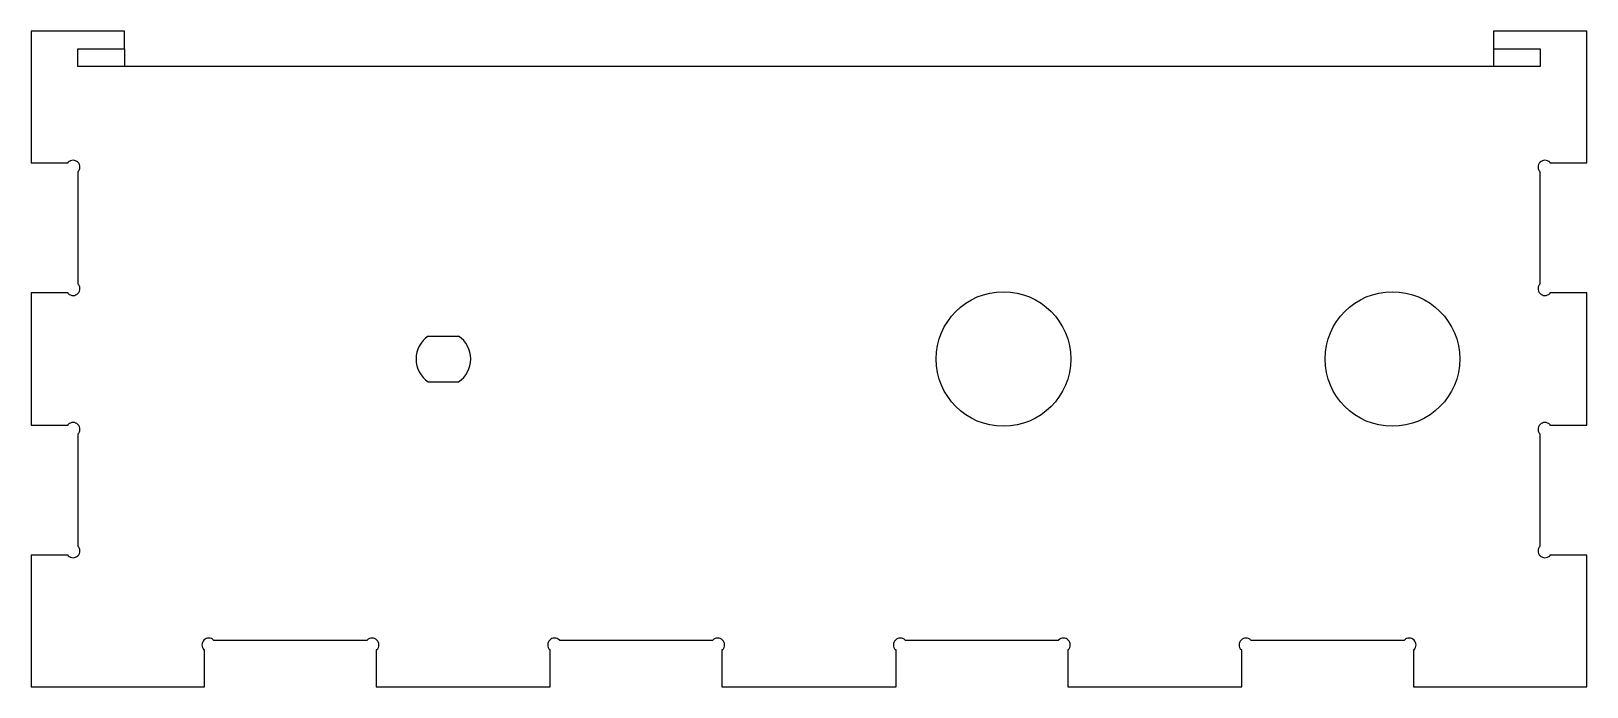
# Model space of a CAD drawing. Extents: x -68 to 68, y -29 to 29.
import ezdxf

# ---------------------------------------------------------------- set-up
doc = ezdxf.new("R2010")
doc.units = 0
doc.layers.add('MODELSKETCH_VISIBLE', color=7, linetype='CONTINUOUS')

msp = doc.modelspace()

# ---------------------------------------------------------------- linework, layer by layer
at = {"layer": 'MODELSKETCH_VISIBLE'}
for p, q in [((-68.2, 28.75), (-68.2, 17.2)), ((-60, 28.75), (-68.2, 28.75)), ((-60, 27.2), (-60, 28.75)), ((68.2, 28.75), (60, 28.75)), ((60, 28.75), (60, 27.2)), ((68.2, 17.2), (68.2, 28.75)), ((-64.1, 25.65), (-64.1, 27.2)), ((-64.1, 27.2), (-60, 27.2)), ((-60, 27.2), (-60, 25.65)), ((60, 27.2), (60, 25.65)), ((60, 27.2), (64.1, 27.2)), ((64.1, 27.2), (64.1, 25.65)), ((64.1, 25.65), (-64.1, 25.65)), ((-68.2, 17.2), (-64.95, 17.2)), ((-64.95, 17.2), (-64.95, 17.25)), ((-64.1, 16.4), (-64.1, 6.6)), ((64.1, 6.6), (64.1, 16.4)), ((64.95, 17.25), (64.95, 17.2)), ((64.95, 17.2), (68.2, 17.2)), ((-64.95, 5.8), (-68.2, 5.8)), ((-68.2, 5.8), (-68.2, -5.8)), ((-64.95, 5.75), (-64.95, 5.8)), ((64.95, 5.8), (64.95, 5.75)), ((68.2, 5.8), (64.95, 5.8)), ((68.2, -5.8), (68.2, 5.8)), ((-33.38, 2), (-30.72, 2)), ((-33.38, -2), (-30.72, -2)), ((-68.2, -5.8), (-64.95, -5.8)), ((-64.95, -5.8), (-64.95, -5.75)), ((-64.1, -6.6), (-64.1, -16.4)), ((64.1, -16.4), (64.1, -6.6)), ((64.95, -5.75), (64.95, -5.8)), ((64.95, -5.8), (68.2, -5.8)), ((-68.2, -17.2), (-68.2, -28.75)), ((-64.95, -17.2), (-68.2, -17.2)), ((-64.95, -17.25), (-64.95, -17.2)), ((68.2, -17.2), (64.95, -17.2)), ((64.95, -17.2), (64.95, -17.25)), ((68.2, -28.75), (68.2, -17.2)), ((-52.99, -25.5), (-53.04, -25.5)), ((-52.99, -28.75), (-52.99, -25.5)), ((-52.2, -24.65), (-38.74, -24.65)), ((-37.89, -25.5), (-37.94, -25.5)), ((-37.94, -25.5), (-37.94, -28.75)), ((-22.68, -25.5), (-22.73, -25.5)), ((-22.68, -28.75), (-22.68, -25.5)), ((-21.88, -24.65), (-8.43, -24.65)), ((-7.58, -25.5), (-7.63, -25.5)), ((-7.63, -25.5), (-7.63, -28.75)), ((7.63, -25.5), (7.58, -25.5)), ((7.63, -28.75), (7.63, -25.5)), ((8.43, -24.65), (21.88, -24.65)), ((22.73, -25.5), (22.68, -25.5)), ((22.68, -25.5), (22.68, -28.75)), ((37.94, -25.5), (37.89, -25.5)), ((37.94, -28.75), (37.94, -25.5)), ((38.74, -24.65), (52.2, -24.65)), ((53.04, -25.5), (52.99, -25.5)), ((52.99, -25.5), (52.99, -28.75)), ((-68.2, -28.75), (-52.99, -28.75)), ((-37.94, -28.75), (-22.68, -28.75)), ((-7.63, -28.75), (7.63, -28.75)), ((22.68, -28.75), (37.94, -28.75)), ((52.99, -28.75), (68.2, -28.75))]:
    msp.add_line(p, q, dxfattribs=at)
for centre in [(17.05, 0), (51.15, 0)]:
    msp.add_circle(centre, 5.9, dxfattribs=at)
for centre, radius, start, end in [((-64.52, 16.83), 0.6, 315, 135), ((64.52, 16.83), 0.6, 45, 225), ((-64.52, 6.17), 0.6, 225, 45), ((64.52, 6.17), 0.6, 135, 315), ((-32.05, 0), 2.4, 123.5573, 236.4427), ((-32.05, 0), 2.4, 303.5573, 56.4427), ((-64.52, -6.17), 0.6, 315, 135), ((64.52, -6.17), 0.6, 45, 225), ((-64.52, -16.83), 0.6, 225, 45), ((64.52, -16.83), 0.6, 135, 315), ((-52.62, -25.07), 0.6, 45, 225), ((-38.31, -25.07), 0.6, 315, 135), ((-22.31, -25.07), 0.6, 45, 225), ((-8, -25.07), 0.6, 315, 135), ((8, -25.07), 0.6, 45, 225), ((22.31, -25.07), 0.6, 315, 135), ((38.31, -25.07), 0.6, 45, 225), ((52.62, -25.07), 0.6, 315, 135)]:
    msp.add_arc(centre, radius, start, end, dxfattribs=at)

doc.saveas('drawing.dxf')
